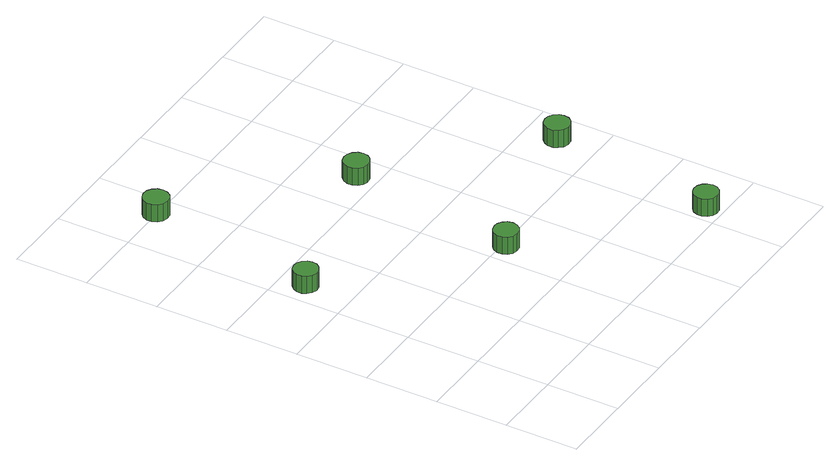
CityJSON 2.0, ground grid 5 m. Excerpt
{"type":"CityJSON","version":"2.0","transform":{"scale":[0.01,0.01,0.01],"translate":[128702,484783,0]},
"CityObjects":{
"tree1":{"type":"SolitaryVegetationObject","attributes":{"function":"something"},"geometry":[{"type":"MultiSurface","lod":"1","boundaries":[[[0,1,2,3,4,5,6,7,8,9,10,11,12,13,14]],[[15,16,17,18,19,20,21,22,23,24,25,26,27,28,29]],[[0,29,28,1]],[[1,28,27,2]],[[2,27,26,3]],[[3,26,25,4]],[[4,25,24,5]],[[5,24,23,6]],[[6,23,22,7]],[[7,22,21,8]],[[8,21,20,9]],[[9,20,19,10]],[[10,19,18,11]],[[11,18,17,12]],[[12,17,16,13]],[[13,16,15,14]],[[14,15,29,0]]]}]},
"tree2":{"type":"SolitaryVegetationObject","attributes":{"function":"something"},"geometry":[{"type":"MultiSurface","lod":"1","boundaries":[[[30,31,32,33,34,35,36,37,38,39,40,41,42,43,44]],[[45,46,47,48,49,50,51,52,53,54,55,56,57,58,59]],[[30,59,58,31]],[[31,58,57,32]],[[32,57,56,33]],[[33,56,55,34]],[[34,55,54,35]],[[35,54,53,36]],[[36,53,52,37]],[[37,52,51,38]],[[38,51,50,39]],[[39,50,49,40]],[[40,49,48,41]],[[41,48,47,42]],[[42,47,46,43]],[[43,46,45,44]],[[44,45,59,30]]]}]},
"tree3":{"type":"SolitaryVegetationObject","attributes":{"function":"something"},"geometry":[{"type":"MultiSurface","lod":"1","boundaries":[[[60,61,62,63,64,65,66,67,68,69,70,71,72,73,74]],[[75,76,77,78,79,80,81,82,83,84,85,86,87,88,89]],[[60,89,88,61]],[[61,88,87,62]],[[62,87,86,63]],[[63,86,85,64]],[[64,85,84,65]],[[65,84,83,66]],[[66,83,82,67]],[[67,82,81,68]],[[68,81,80,69]],[[69,80,79,70]],[[70,79,78,71]],[[71,78,77,72]],[[72,77,76,73]],[[73,76,75,74]],[[74,75,89,60]]]}]},
"tree4":{"type":"SolitaryVegetationObject","attributes":{"function":"something"},"geometry":[{"type":"MultiSurface","lod":"1","boundaries":[[[90,91,92,93,94,95,96,97,98,99,100,101,102,103,104]],[[105,106,107,108,109,110,111,112,113,114,115,116,117,118,119]],[[90,119,118,91]],[[91,118,117,92]],[[92,117,116,93]],[[93,116,115,94]],[[94,115,114,95]],[[95,114,113,96]],[[96,113,112,97]],[[97,112,111,98]],[[98,111,110,99]],[[99,110,109,100]],[[100,109,108,101]],[[101,108,107,102]],[[102,107,106,103]],[[103,106,105,104]],[[104,105,119,90]]]}]},
"tree5":{"type":"SolitaryVegetationObject","attributes":{"function":"something"},"geometry":[{"type":"MultiSurface","lod":"1","boundaries":[[[120,121,122,123,124,125,126,127,128,129,130,131,132,133,134]],[[135,136,137,138,139,140,141,142,143,144,145,146,147,148,149]],[[120,149,148,121]],[[121,148,147,122]],[[122,147,146,123]],[[123,146,145,124]],[[124,145,144,125]],[[125,144,143,126]],[[126,143,142,127]],[[127,142,141,128]],[[128,141,140,129]],[[129,140,139,130]],[[130,139,138,131]],[[131,138,137,132]],[[132,137,136,133]],[[133,136,135,134]],[[134,135,149,120]]]}]},
"tree6":{"type":"SolitaryVegetationObject","attributes":{"function":"something"},"geometry":[{"type":"MultiSurface","lod":"1","boundaries":[[[150,151,152,153,154,155,156,157,158,159,160,161,162,163,164]],[[165,166,167,168,169,170,171,172,173,174,175,176,177,178,179]],[[150,179,178,151]],[[151,178,177,152]],[[152,177,176,153]],[[153,176,175,154]],[[154,175,174,155]],[[155,174,173,156]],[[156,173,172,157]],[[157,172,171,158]],[[158,171,170,159]],[[159,170,169,160]],[[160,169,168,161]],[[161,168,167,162]],[[162,167,166,163]],[[163,166,165,164]],[[164,165,179,150]]]}]}
},
"vertices":[
[243,1824,169],[236,1858,169],[215,1886,169],[185,1904,169],[151,1907,169],[117,1897,169],[91,1873,169],[77,1841,169],[77,1806,169],[91,1774,169],[117,1751,169],[151,1740,169],[185,1744,169],[215,1761,169],[236,1790,169],[236,1790,40],[215,1761,40],[185,1744,40],[151,1740,40],[117,1751,40],[91,1774,40],[77,1806,40],[77,1841,40],[91,1873,40],[117,1897,40],[151,1907,40],[185,1904,40],[215,1886,40],[236,1858,40],[243,1824,40],
[430,3002,177],[422,3038,177],[401,3067,177],[370,3085,177],[334,3089,177],[299,3078,177],[272,3053,177],[258,3020,177],[258,2984,177],[272,2951,177],[299,2927,177],[334,2916,177],[370,2919,177],[401,2938,177],[422,2967,177],[422,2967,48],[401,2938,48],[370,2919,48],[334,2916,48],[299,2927,48],[272,2951,48],[258,2984,48],[258,3020,48],[272,3053,48],[299,3078,48],[334,3089,48],[370,3085,48],[401,3067,48],[422,3038,48],[430,3002,48],
[1213,962,183],[1206,996,183],[1185,1024,183],[1155,1042,183],[1120,1045,183],[1087,1035,183],[1061,1011,183],[1047,979,183],[1047,944,183],[1061,913,183],[1087,889,183],[1120,878,183],[1155,882,183],[1185,900,183],[1206,928,183],[1206,928,54],[1185,900,54],[1155,882,54],[1120,878,54],[1087,889,54],[1061,913,54],[1047,944,54],[1047,979,54],[1061,1011,54],[1087,1035,54],[1120,1045,54],[1155,1042,54],[1185,1024,54],[1206,996,54],[1213,962,54],
[1400,2140,170],[1392,2176,170],[1371,2205,170],[1339,2223,170],[1303,2227,170],[1269,2216,170],[1242,2192,170],[1227,2158,170],[1227,2122,170],[1242,2089,170],[1269,2065,170],[1303,2054,170],[1339,2058,170],[1371,2076,170],[1392,2105,170],[1392,2105,41],[1371,2076,41],[1339,2058,41],[1303,2054,41],[1269,2065,41],[1242,2089,41],[1227,2122,41],[1227,2158,41],[1242,2192,41],[1269,2216,41],[1303,2227,41],[1339,2223,41],[1371,2205,41],[1392,2176,41],[1400,2140,41],
[2196,111,174],[2189,145,174],[2169,173,174],[2138,191,174],[2104,195,174],[2070,184,174],[2045,160,174],[2030,129,174],[2030,94,174],[2045,62,174],[2070,38,174],[2104,28,174],[2138,31,174],[2169,49,174],[2189,77,174],[2189,77,45],[2169,49,45],[2138,31,45],[2104,28,45],[2070,38,45],[2045,62,45],[2030,94,45],[2030,129,45],[2045,160,45],[2070,184,45],[2104,195,45],[2138,191,45],[2169,173,45],[2189,145,45],[2196,111,45],
[2376,1278,169],[2369,1314,169],[2347,1343,169],[2316,1361,169],[2280,1365,169],[2245,1354,169],[2219,1330,169],[2204,1297,169],[2204,1260,169],[2219,1227,169],[2245,1203,169],[2280,1192,169],[2316,1196,169],[2347,1214,169],[2369,1243,169],[2369,1243,40],[2347,1214,40],[2316,1196,40],[2280,1192,40],[2245,1203,40],[2219,1227,40],[2204,1260,40],[2204,1297,40],[2219,1330,40],[2245,1354,40],[2280,1365,40],[2316,1361,40],[2347,1343,40],[2369,1314,40],[2376,1278,40]
]}
